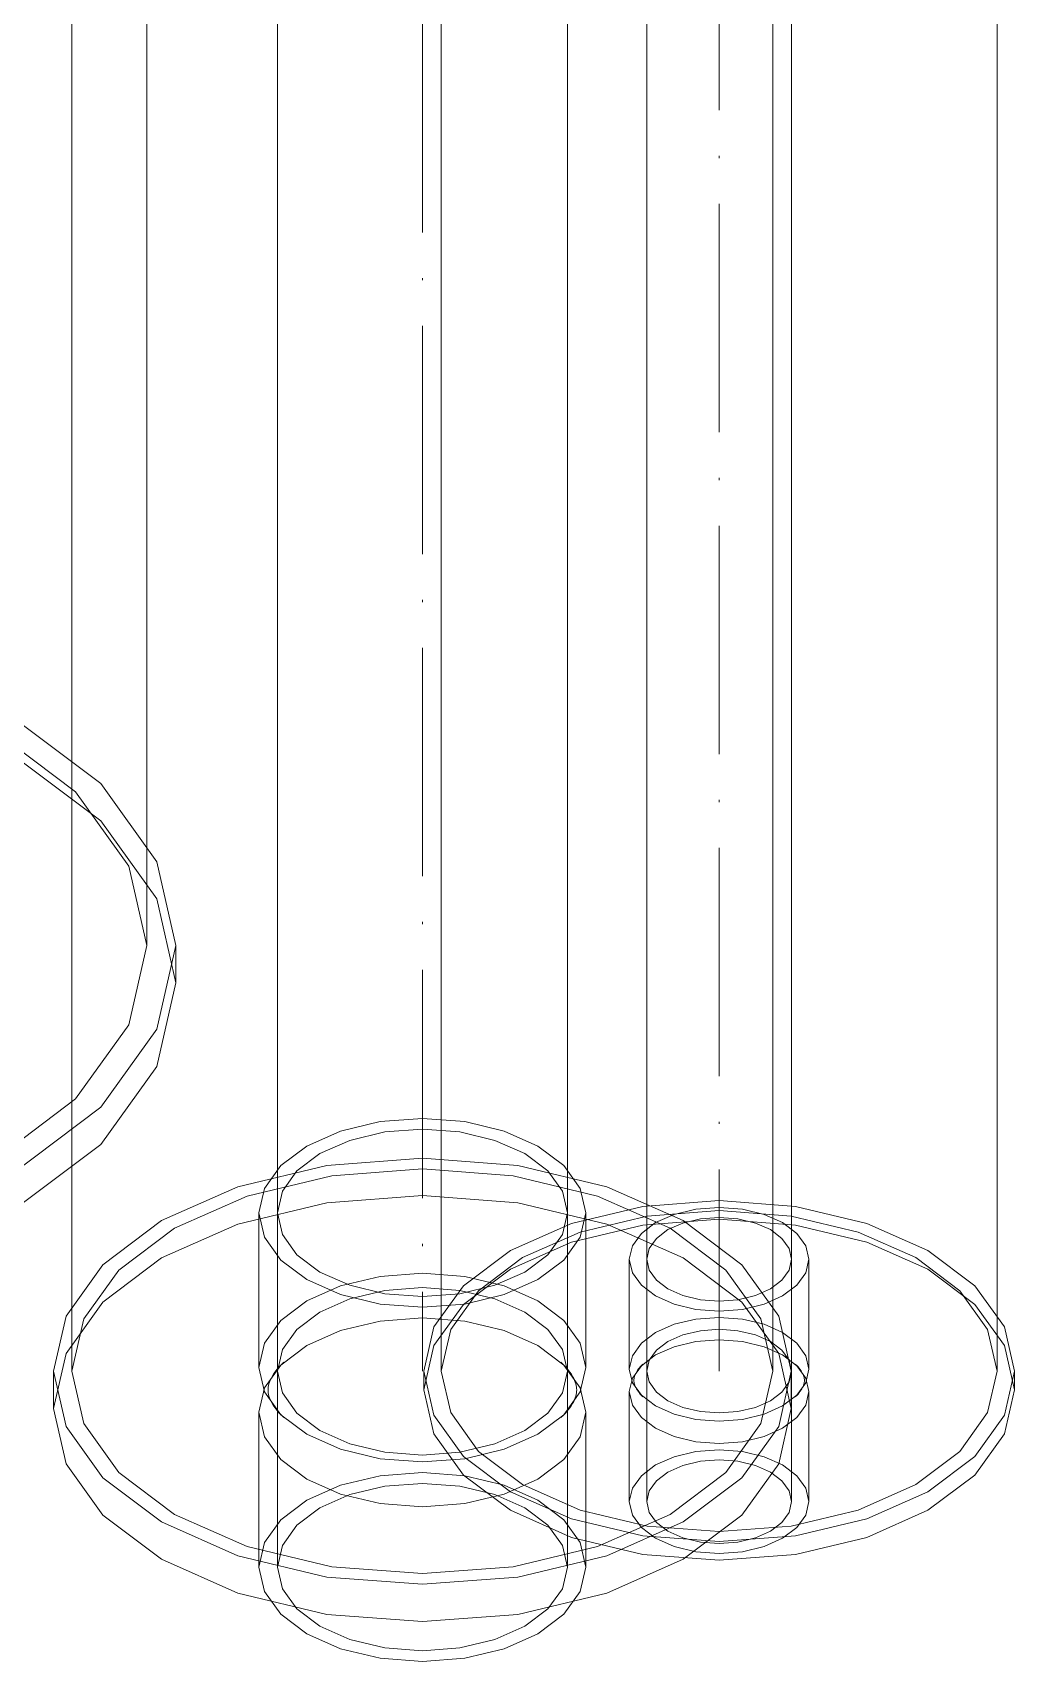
# Model space of a CAD drawing. Header units: millimetres. Extents: x -88595 to 880822, y -1054509 to -148035.
# Drawn here: x 387158.9 to 387201.9, y -308940.5 to -308869.1 of the extents above; entities that cross this region are included whole.
import ezdxf

# ---------------------------------------------------------------- set-up
doc = ezdxf.new("R2010")
doc.units = ezdxf.units.MM
doc.linetypes.add('$12$ADSK_Осевая', pattern=[14, 10, -2, 0, -2])
for name, color, linetype, lineweight in [('Изоляция', 7, 'Continuous', 18), ('Трубопровод', 7, 'Continuous', 18), ('Трубопроводы', 7, 'Continuous', 18)]:
    doc.layers.add(name, color=color, linetype=linetype, lineweight=lineweight)

# ---------------------------------------------------------------- blocks, each defined once
blk = doc.blocks.new('$0$ADSK_МедьПайка_Муфта - Муфта медная под пайку-91183-В_ОВ3_4')
at = {"layer": 'Трубопроводы', "color": 190, "true_color": 0x8000ff}
for p, q in [((-8421.533, 8629.866), (-8421.533, 8625.049)), ((-8420.773, 8629.866), (-8420.773, 8619.252)), ((-8414.423, 8619.252), (-8414.423, 8629.866)), ((-8413.663, 8625.049), (-8413.663, 8629.866)), ((-8421.533, 8624.069), (-8421.533, 8619.252)), ((-8413.663, 8619.252), (-8413.663, 8624.069))]:
    blk.add_line(p, q, dxfattribs=at)
for points in [[(-8414.816, 8631.473, 0), (-8415.631, 8631.834, 0), (-8416.58, 8632.061, 0), (-8417.598, 8632.138, 0), (-8418.617, 8632.061, 0), (-8419.566, 8631.834, 0), (-8420.381, 8631.473, 0), (-8421.006, 8631.002, 0), (-8421.399, 8630.454, 0), (-8421.533, 8629.866, 0), (-8421.399, 8629.278, 0), (-8421.006, 8628.731, 0), (-8420.381, 8628.26, 0)], [(-8419.843, 8628.57, 0), (-8420.348, 8628.95, 0), (-8420.665, 8629.392, 0), (-8420.773, 8629.866, 0), (-8420.665, 8630.341, 0), (-8420.348, 8630.783, 0), (-8419.843, 8631.163, 0), (-8419.186, 8631.454, 0), (-8418.42, 8631.637, 0), (-8417.598, 8631.7, 0), (-8416.776, 8631.637, 0), (-8416.011, 8631.454, 0), (-8415.353, 8631.163, 0)], [(-8420.381, 8628.26, 0), (-8419.566, 8627.899, 0), (-8418.617, 8627.672, 0), (-8417.598, 8627.595, 0), (-8416.58, 8627.672, 0), (-8415.631, 8627.899, 0), (-8414.816, 8628.26, 0), (-8414.19, 8628.731, 0), (-8413.797, 8629.278, 0), (-8413.663, 8629.866, 0), (-8413.797, 8630.454, 0), (-8414.19, 8631.002, 0), (-8414.816, 8631.473, 0)], [(-8415.353, 8631.163, 0), (-8414.849, 8630.783, 0), (-8414.531, 8630.341, 0), (-8414.423, 8629.866, 0), (-8414.531, 8629.392, 0), (-8414.849, 8628.95, 0), (-8415.353, 8628.57, 0), (-8416.011, 8628.279, 0), (-8416.776, 8628.096, 0), (-8417.598, 8628.033, 0), (-8418.42, 8628.096, 0), (-8419.186, 8628.279, 0), (-8419.843, 8628.57, 0)], [(-8414.816, 8626.656, 0), (-8415.631, 8627.017, 0), (-8416.58, 8627.244, 0), (-8417.598, 8627.321, 0), (-8418.617, 8627.244, 0), (-8419.566, 8627.017, 0), (-8420.381, 8626.656, 0), (-8421.006, 8626.185, 0), (-8421.399, 8625.637, 0), (-8421.533, 8625.049, 0), (-8421.399, 8624.461, 0), (-8421.006, 8623.913, 0), (-8420.381, 8623.443, 0)], [(-8420.381, 8623.443, 0), (-8419.566, 8623.082, 0), (-8418.617, 8622.855, 0), (-8417.598, 8622.777, 0), (-8416.58, 8622.855, 0), (-8415.631, 8623.082, 0), (-8414.816, 8623.443, 0), (-8414.19, 8623.913, 0), (-8413.797, 8624.461, 0), (-8413.663, 8625.049, 0), (-8413.797, 8625.637, 0), (-8414.19, 8626.185, 0), (-8414.816, 8626.656, 0)], [(-8420.381, 8622.463, 0), (-8421.006, 8622.933, 0), (-8421.399, 8623.481, 0), (-8421.533, 8624.069, 0), (-8421.399, 8624.657, 0), (-8421.006, 8625.205, 0), (-8420.381, 8625.676, 0), (-8419.566, 8626.037, 0), (-8418.617, 8626.264, 0), (-8417.598, 8626.341, 0), (-8416.58, 8626.264, 0), (-8415.631, 8626.037, 0), (-8414.816, 8625.676, 0)], [(-8420.934, 8625.274, 0), (-8420.999, 8625.212, 0), (-8421.057, 8625.15, 0), (-8421.108, 8625.09, 0), (-8421.154, 8625.032, 0), (-8421.193, 8624.975, 0), (-8421.226, 8624.92, 0), (-8421.254, 8624.868, 0), (-8421.277, 8624.818, 0), (-8421.296, 8624.77, 0), (-8421.31, 8624.724, 0), (-8421.321, 8624.681, 0), (-8421.328, 8624.639, 0), (-8421.332, 8624.598, 0), (-8421.333, 8624.558, 0), (-8421.332, 8624.518, 0), (-8421.327, 8624.477, 0), (-8421.32, 8624.435, 0), (-8421.309, 8624.392, 0), (-8421.295, 8624.346, 0), (-8421.276, 8624.298, 0), (-8421.253, 8624.248, 0), (-8421.225, 8624.196, 0), (-8421.191, 8624.141, 0), (-8421.152, 8624.084, 0), (-8421.106, 8624.025, 0), (-8421.054, 8623.965, 0), (-8420.996, 8623.903, 0), (-8420.934, 8623.844, 0)], [(-8414.816, 8625.676, 0), (-8414.19, 8625.205, 0), (-8413.797, 8624.657, 0), (-8413.663, 8624.069, 0), (-8413.797, 8623.481, 0), (-8414.19, 8622.933, 0), (-8414.816, 8622.463, 0), (-8415.631, 8622.102, 0), (-8416.58, 8621.875, 0), (-8417.598, 8621.797, 0), (-8418.617, 8621.875, 0), (-8419.566, 8622.102, 0), (-8420.381, 8622.463, 0)], [(-8414.262, 8625.274, 0), (-8414.198, 8625.212, 0), (-8414.14, 8625.15, 0), (-8414.088, 8625.09, 0), (-8414.043, 8625.032, 0), (-8414.004, 8624.975, 0), (-8413.97, 8624.92, 0), (-8413.942, 8624.868, 0), (-8413.919, 8624.818, 0), (-8413.901, 8624.77, 0), (-8413.886, 8624.724, 0), (-8413.876, 8624.681, 0), (-8413.869, 8624.639, 0), (-8413.865, 8624.598, 0), (-8413.863, 8624.558, 0), (-8413.865, 8624.518, 0), (-8413.869, 8624.477, 0), (-8413.876, 8624.435, 0), (-8413.887, 8624.392, 0), (-8413.902, 8624.346, 0), (-8413.92, 8624.298, 0), (-8413.943, 8624.248, 0), (-8413.972, 8624.196, 0), (-8414.005, 8624.141, 0), (-8414.045, 8624.084, 0), (-8414.09, 8624.025, 0), (-8414.142, 8623.965, 0), (-8414.201, 8623.903, 0), (-8414.262, 8623.844, 0)], [(-8420.381, 8617.646, 0), (-8421.006, 8618.116, 0), (-8421.399, 8618.664, 0), (-8421.533, 8619.252, 0), (-8421.399, 8619.84, 0), (-8421.006, 8620.388, 0), (-8420.381, 8620.858, 0), (-8419.566, 8621.22, 0), (-8418.617, 8621.446, 0), (-8417.598, 8621.524, 0), (-8416.58, 8621.446, 0), (-8415.631, 8621.22, 0), (-8414.816, 8620.858, 0)], [(-8415.353, 8620.548, 0), (-8416.011, 8620.84, 0), (-8416.776, 8621.023, 0), (-8417.598, 8621.085, 0), (-8418.42, 8621.023, 0), (-8419.186, 8620.84, 0), (-8419.843, 8620.548, 0), (-8420.348, 8620.169, 0), (-8420.665, 8619.726, 0), (-8420.773, 8619.252, 0), (-8420.665, 8618.778, 0), (-8420.348, 8618.335, 0), (-8419.843, 8617.956, 0)], [(-8414.816, 8620.858, 0), (-8414.19, 8620.388, 0), (-8413.797, 8619.84, 0), (-8413.663, 8619.252, 0), (-8413.797, 8618.664, 0), (-8414.19, 8618.116, 0), (-8414.816, 8617.646, 0), (-8415.631, 8617.285, 0), (-8416.58, 8617.058, 0), (-8417.598, 8616.98, 0), (-8418.617, 8617.058, 0), (-8419.566, 8617.285, 0), (-8420.381, 8617.646, 0)], [(-8419.843, 8617.956, 0), (-8419.186, 8617.665, 0), (-8418.42, 8617.481, 0), (-8417.598, 8617.419, 0), (-8416.776, 8617.481, 0), (-8416.011, 8617.665, 0), (-8415.353, 8617.956, 0), (-8414.849, 8618.335, 0), (-8414.531, 8618.778, 0), (-8414.423, 8619.252, 0), (-8414.531, 8619.726, 0), (-8414.849, 8620.169, 0), (-8415.353, 8620.548, 0)]]:
    blk.add_polyline3d(points, dxfattribs=at)
blk = doc.blocks.new('$0$ADSK_МедьПайка_Муфта - Муфта медная под пайку-V69-В_ОВ3_4')
at = {"layer": 'Трубопроводы', "color": 190, "true_color": 0x8000ff}
for p, q in [((14720.179, 14969.367), (14720.179, 14962.59)), ((14720.989, 14969.367), (14720.989, 14953.853)), ((14733.689, 14953.853), (14733.689, 14969.367)), ((14734.499, 14962.59), (14734.499, 14969.367)), ((14720.179, 14960.63), (14720.179, 14953.853)), ((14734.499, 14953.853), (14734.499, 14960.63))]:
    blk.add_line(p, q, dxfattribs=at)
for points in [[(14732.402, 14972.29, 0), (14730.919, 14972.947, 0), (14729.192, 14973.36, 0), (14727.339, 14973.5, 0), (14725.486, 14973.36, 0), (14723.759, 14972.947, 0), (14722.276, 14972.29, 0), (14721.138, 14971.433, 0), (14720.423, 14970.436, 0), (14720.179, 14969.367, 0), (14720.423, 14968.297, 0), (14721.138, 14967.3, 0), (14722.276, 14966.443, 0)], [(14722.849, 14966.774, 0), (14721.84, 14967.533, 0), (14721.206, 14968.418, 0), (14720.989, 14969.367, 0), (14721.206, 14970.315, 0), (14721.84, 14971.2, 0), (14722.849, 14971.959, 0), (14724.164, 14972.542, 0), (14725.696, 14972.908, 0), (14727.339, 14973.033, 0), (14728.983, 14972.908, 0), (14730.514, 14972.542, 0), (14731.829, 14971.959, 0)], [(14722.276, 14966.443, 0), (14723.759, 14965.787, 0), (14725.486, 14965.374, 0), (14727.339, 14965.233, 0), (14729.192, 14965.374, 0), (14730.919, 14965.787, 0), (14732.402, 14966.443, 0), (14733.54, 14967.3, 0), (14734.255, 14968.297, 0), (14734.499, 14969.367, 0), (14734.255, 14970.436, 0), (14733.54, 14971.433, 0), (14732.402, 14972.29, 0)], [(14731.829, 14971.959, 0), (14732.838, 14971.2, 0), (14733.473, 14970.315, 0), (14733.689, 14969.367, 0), (14733.473, 14968.418, 0), (14732.838, 14967.533, 0), (14731.829, 14966.774, 0), (14730.514, 14966.192, 0), (14728.983, 14965.825, 0), (14727.339, 14965.7, 0), (14725.696, 14965.825, 0), (14724.164, 14966.192, 0), (14722.849, 14966.774, 0)], [(14732.402, 14965.513, 0), (14730.919, 14966.17, 0), (14729.192, 14966.583, 0), (14727.339, 14966.723, 0), (14725.486, 14966.583, 0), (14723.759, 14966.17, 0), (14722.276, 14965.513, 0), (14721.138, 14964.657, 0), (14720.423, 14963.66, 0), (14720.179, 14962.59, 0), (14720.423, 14961.52, 0), (14721.138, 14960.523, 0), (14722.276, 14959.667, 0)], [(14722.276, 14959.667, 0), (14723.759, 14959.01, 0), (14725.486, 14958.597, 0), (14727.339, 14958.456, 0), (14729.192, 14958.597, 0), (14730.919, 14959.01, 0), (14732.402, 14959.667, 0), (14733.54, 14960.523, 0), (14734.255, 14961.52, 0), (14734.499, 14962.59, 0), (14734.255, 14963.66, 0), (14733.54, 14964.657, 0), (14732.402, 14965.513, 0)], [(14722.276, 14957.707, 0), (14721.138, 14958.563, 0), (14720.423, 14959.56, 0), (14720.179, 14960.63, 0), (14720.423, 14961.7, 0), (14721.138, 14962.697, 0), (14722.276, 14963.553, 0), (14723.759, 14964.21, 0), (14725.486, 14964.623, 0), (14727.339, 14964.764, 0), (14729.192, 14964.623, 0), (14730.919, 14964.21, 0), (14732.402, 14963.553, 0)], [(14732.402, 14963.553, 0), (14733.54, 14962.697, 0), (14734.255, 14961.7, 0), (14734.499, 14960.63, 0), (14734.255, 14959.56, 0), (14733.54, 14958.563, 0), (14732.402, 14957.707, 0), (14730.919, 14957.05, 0), (14729.192, 14956.637, 0), (14727.339, 14956.496, 0), (14725.486, 14956.637, 0), (14723.759, 14957.05, 0), (14722.276, 14957.707, 0)], [(14721.269, 14962.822, 0), (14721.154, 14962.712, 0), (14721.052, 14962.603, 0), (14720.961, 14962.498, 0), (14720.882, 14962.395, 0), (14720.814, 14962.297, 0), (14720.757, 14962.203, 0), (14720.709, 14962.114, 0), (14720.671, 14962.029, 0), (14720.64, 14961.95, 0), (14720.617, 14961.875, 0), (14720.6, 14961.805, 0), (14720.588, 14961.737, 0), (14720.581, 14961.672, 0), (14720.579, 14961.608, 0), (14720.581, 14961.544, 0), (14720.588, 14961.479, 0), (14720.6, 14961.411, 0), (14720.618, 14961.341, 0), (14720.642, 14961.266, 0), (14720.673, 14961.186, 0), (14720.712, 14961.102, 0), (14720.76, 14961.012, 0), (14720.818, 14960.918, 0), (14720.886, 14960.819, 0), (14720.966, 14960.717, 0), (14721.057, 14960.611, 0), (14721.16, 14960.502, 0), (14721.269, 14960.397, 0)], [(14733.409, 14962.822, 0), (14733.524, 14962.712, 0), (14733.626, 14962.603, 0), (14733.717, 14962.498, 0), (14733.796, 14962.395, 0), (14733.864, 14962.297, 0), (14733.921, 14962.203, 0), (14733.969, 14962.114, 0), (14734.008, 14962.029, 0), (14734.038, 14961.95, 0), (14734.062, 14961.875, 0), (14734.079, 14961.805, 0), (14734.09, 14961.737, 0), (14734.097, 14961.672, 0), (14734.099, 14961.608, 0), (14734.097, 14961.544, 0), (14734.09, 14961.479, 0), (14734.078, 14961.411, 0), (14734.061, 14961.341, 0), (14734.037, 14961.266, 0), (14734.006, 14961.186, 0), (14733.967, 14961.102, 0), (14733.919, 14961.012, 0), (14733.861, 14960.918, 0), (14733.792, 14960.819, 0), (14733.713, 14960.717, 0), (14733.621, 14960.611, 0), (14733.518, 14960.502, 0), (14733.409, 14960.397, 0)], [(14722.276, 14950.93, 0), (14721.138, 14951.786, 0), (14720.423, 14952.783, 0), (14720.179, 14953.853, 0), (14720.423, 14954.923, 0), (14721.138, 14955.92, 0), (14722.276, 14956.776, 0), (14723.759, 14957.433, 0), (14725.486, 14957.846, 0), (14727.339, 14957.987, 0), (14729.192, 14957.846, 0), (14730.919, 14957.433, 0), (14732.402, 14956.776, 0)], [(14731.829, 14956.445, 0), (14730.514, 14957.028, 0), (14728.983, 14957.394, 0), (14727.339, 14957.519, 0), (14725.696, 14957.394, 0), (14724.164, 14957.028, 0), (14722.849, 14956.445, 0), (14721.84, 14955.686, 0), (14721.206, 14954.802, 0), (14720.989, 14953.853, 0), (14721.206, 14952.904, 0), (14721.84, 14952.02, 0), (14722.849, 14951.261, 0)], [(14732.402, 14956.776, 0), (14733.54, 14955.92, 0), (14734.255, 14954.923, 0), (14734.499, 14953.853, 0), (14734.255, 14952.783, 0), (14733.54, 14951.786, 0), (14732.402, 14950.93, 0), (14730.919, 14950.273, 0), (14729.192, 14949.86, 0), (14727.339, 14949.719, 0), (14725.486, 14949.86, 0), (14723.759, 14950.273, 0), (14722.276, 14950.93, 0)], [(14722.849, 14951.261, 0), (14724.164, 14950.678, 0), (14725.696, 14950.312, 0), (14727.339, 14950.187, 0), (14728.983, 14950.312, 0), (14730.514, 14950.678, 0), (14731.829, 14951.261, 0), (14732.838, 14952.02, 0), (14733.473, 14952.904, 0), (14733.689, 14953.853, 0), (14733.473, 14954.802, 0), (14732.838, 14955.686, 0), (14731.829, 14956.445, 0)]]:
    blk.add_polyline3d(points, dxfattribs=at)

msp = doc.modelspace()

# ---------------------------------------------------------------- linework, layer by layer
at = {"layer": 'Изоляция', "color": 190, "true_color": 0x8000ff}
for p, q in [((387176.809, -308594.623), (387176.809, -308927.747)), ((387201.159, -308927.747), (387201.159, -308594.623)), ((387160.634, -308599.971), (387160.634, -308927.755)), ((387191.334, -308927.755), (387191.334, -308599.971)), ((387159.824, -308927.755), (387159.824, -308929.388)), ((387176.049, -308927.747), (387176.049, -308928.563)), ((387192.144, -308929.388), (387192.144, -308927.755)), ((387201.919, -308928.563), (387201.919, -308927.747))]:
    msp.add_line(p, q, dxfattribs=at)
at = {"layer": 'Изоляция', "color": 134, "true_color": 0x00a6a6}
for p, q in [((387163.913, -308909.103), (387163.913, -308606.721)), ((387165.183, -308910.736), (387165.183, -308909.103))]:
    msp.add_line(p, q, dxfattribs=at)
for points in [[(387157.991, -308919.128, 0), (387161.894, -308916.192, 0), (387164.347, -308912.773, 0), (387165.183, -308909.103, 0), (387164.347, -308905.434, 0), (387161.894, -308902.015, 0), (387157.991, -308899.079, 0)], [(387157.093, -308899.597, 0), (387160.794, -308902.382, 0), (387163.12, -308905.624, 0), (387163.913, -308909.103, 0), (387163.12, -308912.583, 0), (387160.794, -308915.825, 0), (387157.093, -308918.61, 0)], [(387157.991, -308900.712, 0), (387161.894, -308903.648, 0), (387164.347, -308907.067, 0), (387165.183, -308910.736, 0), (387164.347, -308914.406, 0), (387161.894, -308917.825, 0), (387157.991, -308920.761, 0)]]:
    msp.add_polyline3d(points, dxfattribs=at)
at = {"layer": 'Изоляция', "color": 190, "true_color": 0x8000ff}
for points in [[(387187.411, -308921.157, 0), (387184.064, -308919.675, 0), (387180.166, -308918.742, 0), (387175.984, -308918.425, 0), (387171.801, -308918.742, 0), (387167.904, -308919.675, 0), (387164.557, -308921.157, 0)], [(387165.13, -308921.488, 0), (387168.309, -308920.08, 0), (387172.011, -308919.194, 0), (387175.984, -308918.892, 0), (387179.957, -308919.194, 0), (387183.659, -308920.08, 0), (387186.838, -308921.488, 0)], [(387164.557, -308922.79, 0), (387167.904, -308921.308, 0), (387171.801, -308920.375, 0), (387175.984, -308920.058, 0), (387180.166, -308920.375, 0), (387184.064, -308921.308, 0), (387187.411, -308922.79, 0)], [(387198.13, -308922.466, 0), (387195.451, -308921.279, 0), (387192.332, -308920.533, 0), (387188.984, -308920.279, 0), (387185.636, -308920.533, 0), (387182.516, -308921.279, 0), (387179.837, -308922.466, 0)], [(387164.557, -308921.157, 0), (387161.989, -308923.09, 0), (387160.374, -308925.34, 0), (387159.824, -308927.755, 0), (387160.374, -308930.169, 0), (387161.989, -308932.42, 0), (387164.557, -308934.352, 0)], [(387179.837, -308923.282, 0), (387182.516, -308922.096, 0), (387185.636, -308921.349, 0), (387188.984, -308921.095, 0), (387192.332, -308921.349, 0), (387195.451, -308922.096, 0), (387198.13, -308923.282, 0)], [(387180.375, -308922.776, 0), (387182.896, -308921.659, 0), (387185.833, -308920.957, 0), (387188.984, -308920.717, 0), (387192.135, -308920.957, 0), (387195.071, -308921.659, 0), (387197.593, -308922.776, 0)], [(387187.411, -308934.352, 0), (387189.979, -308932.42, 0), (387191.593, -308930.169, 0), (387192.144, -308927.755, 0), (387191.593, -308925.34, 0), (387189.979, -308923.09, 0), (387187.411, -308921.157, 0)], [(387165.13, -308934.021, 0), (387162.69, -308932.186, 0), (387161.157, -308930.048, 0), (387160.634, -308927.755, 0), (387161.157, -308925.461, 0), (387162.69, -308923.323, 0), (387165.13, -308921.488, 0)], [(387186.838, -308921.488, 0), (387189.277, -308923.323, 0), (387190.811, -308925.461, 0), (387191.334, -308927.755, 0), (387190.811, -308930.048, 0), (387189.277, -308932.186, 0), (387186.838, -308934.021, 0)], [(387164.557, -308935.985, 0), (387161.989, -308934.053, 0), (387160.374, -308931.802, 0), (387159.824, -308929.388, 0), (387160.374, -308926.973, 0), (387161.989, -308924.723, 0), (387164.557, -308922.79, 0)], [(387179.837, -308922.466, 0), (387177.782, -308924.013, 0), (387176.49, -308925.814, 0), (387176.049, -308927.747, 0), (387176.49, -308929.679, 0), (387177.782, -308931.481, 0), (387179.837, -308933.027, 0)], [(387180.375, -308932.717, 0), (387178.44, -308931.261, 0), (387177.224, -308929.566, 0), (387176.809, -308927.747, 0), (387177.224, -308925.927, 0), (387178.44, -308924.232, 0), (387180.375, -308922.776, 0)], [(387187.411, -308922.79, 0), (387189.979, -308924.723, 0), (387191.593, -308926.973, 0), (387192.144, -308929.388, 0), (387191.593, -308931.802, 0), (387189.979, -308934.053, 0), (387187.411, -308935.985, 0)], [(387197.593, -308922.776, 0), (387199.528, -308924.232, 0), (387200.744, -308925.927, 0), (387201.159, -308927.747, 0), (387200.744, -308929.566, 0), (387199.528, -308931.261, 0), (387197.593, -308932.717, 0)], [(387198.13, -308933.027, 0), (387200.186, -308931.481, 0), (387201.478, -308929.679, 0), (387201.919, -308927.747, 0), (387201.478, -308925.814, 0), (387200.186, -308924.013, 0), (387198.13, -308922.466, 0)], [(387179.837, -308933.844, 0), (387177.782, -308932.297, 0), (387176.49, -308930.496, 0), (387176.049, -308928.563, 0), (387176.49, -308926.63, 0), (387177.782, -308924.829, 0), (387179.837, -308923.282, 0)], [(387198.13, -308923.282, 0), (387200.186, -308924.829, 0), (387201.478, -308926.63, 0), (387201.919, -308928.563, 0), (387201.478, -308930.496, 0), (387200.186, -308932.297, 0), (387198.13, -308933.844, 0)], [(387197.593, -308932.717, 0), (387195.071, -308933.834, 0), (387192.135, -308934.536, 0), (387188.984, -308934.776, 0), (387185.833, -308934.536, 0), (387182.896, -308933.834, 0), (387180.375, -308932.717, 0)], [(387179.837, -308933.027, 0), (387182.516, -308934.214, 0), (387185.636, -308934.96, 0), (387188.984, -308935.215, 0), (387192.332, -308934.96, 0), (387195.451, -308934.214, 0), (387198.13, -308933.027, 0)], [(387186.838, -308934.021, 0), (387183.659, -308935.43, 0), (387179.957, -308936.315, 0), (387175.984, -308936.617, 0), (387172.011, -308936.315, 0), (387168.309, -308935.43, 0), (387165.13, -308934.021, 0)], [(387198.13, -308933.844, 0), (387195.451, -308935.031, 0), (387192.332, -308935.777, 0), (387188.984, -308936.031, 0), (387185.636, -308935.777, 0), (387182.516, -308935.031, 0), (387179.837, -308933.844, 0)], [(387164.557, -308934.352, 0), (387167.904, -308935.835, 0), (387171.801, -308936.767, 0), (387175.984, -308937.085, 0), (387180.166, -308936.767, 0), (387184.064, -308935.835, 0), (387187.411, -308934.352, 0)], [(387187.411, -308935.985, 0), (387184.064, -308937.468, 0), (387180.166, -308938.4, 0), (387175.984, -308938.717, 0), (387171.801, -308938.4, 0), (387167.904, -308937.468, 0), (387164.557, -308935.985, 0)]]:
    msp.add_polyline3d(points, dxfattribs=at)
at = {"layer": 'Трубопровод', "color": 190, "true_color": 0x8000ff}
for p, q in [((387185.809, -308594.623), (387185.809, -308927.747)), ((387192.159, -308927.747), (387192.159, -308594.623)), ((387169.634, -308599.971), (387169.634, -308927.755)), ((387182.334, -308927.755), (387182.334, -308599.971))]:
    msp.add_line(p, q, dxfattribs=at)
at = {"layer": 'Трубопровод', "color": 190, "linetype": '$12$ADSK_Осевая', "true_color": 0x8000ff}
for p, q in [((387188.984, -308594.623), (387188.984, -308927.747)), ((387188.984, -308594.623), (387188.984, -308927.747)), ((387175.984, -308599.971), (387175.984, -308927.755)), ((387175.984, -308599.971), (387175.984, -308927.755))]:
    msp.add_line(p, q, dxfattribs=at)
at = {"layer": 'Трубопровод', "color": 190, "true_color": 0x8000ff}
for points in [[(387171.494, -308925.162, 0), (387172.809, -308924.58, 0), (387174.34, -308924.213, 0), (387175.984, -308924.088, 0), (387177.627, -308924.213, 0), (387179.159, -308924.58, 0), (387180.474, -308925.162, 0)], [(387171.494, -308930.347, 0), (387170.485, -308929.588, 0), (387169.85, -308928.703, 0), (387169.634, -308927.755, 0), (387169.85, -308926.806, 0), (387170.485, -308925.921, 0), (387171.494, -308925.162, 0)], [(387180.474, -308925.162, 0), (387181.483, -308925.921, 0), (387182.117, -308926.806, 0), (387182.334, -308927.755, 0), (387182.117, -308928.703, 0), (387181.483, -308929.588, 0), (387180.474, -308930.347, 0)], [(387186.739, -308926.45, 0), (387187.396, -308926.159, 0), (387188.162, -308925.976, 0), (387188.984, -308925.913, 0), (387189.806, -308925.976, 0), (387190.571, -308926.159, 0), (387191.229, -308926.45, 0)], [(387186.739, -308929.043, 0), (387186.234, -308928.663, 0), (387185.917, -308928.221, 0), (387185.809, -308927.747, 0), (387185.917, -308927.272, 0), (387186.234, -308926.83, 0), (387186.739, -308926.45, 0)], [(387191.229, -308926.45, 0), (387191.733, -308926.83, 0), (387192.051, -308927.272, 0), (387192.159, -308927.747, 0), (387192.051, -308928.221, 0), (387191.733, -308928.663, 0), (387191.229, -308929.043, 0)], [(387191.229, -308929.043, 0), (387190.571, -308929.334, 0), (387189.806, -308929.517, 0), (387188.984, -308929.58, 0), (387188.162, -308929.517, 0), (387187.396, -308929.334, 0), (387186.739, -308929.043, 0)], [(387180.474, -308930.347, 0), (387179.159, -308930.93, 0), (387177.627, -308931.296, 0), (387175.984, -308931.421, 0), (387174.34, -308931.296, 0), (387172.809, -308930.93, 0), (387171.494, -308930.347, 0)]]:
    msp.add_polyline3d(points, dxfattribs=at)

# ---------------------------------------------------------------- block references
at = {"layer": 'Трубопроводы', "color": 190, "true_color": 0x8000ff}
for name, p in [('$0$ADSK_МедьПайка_Муфта - Муфта медная под пайку-V69-В_ОВ3_4', (372448.645, -323890.181)), ('$0$ADSK_МедьПайка_Муфта - Муфта медная под пайку-91183-В_ОВ3_4', (395606.582, -317552.714))]:
    msp.add_blockref(name, p, dxfattribs=at)

doc.saveas('drawing.dxf')
